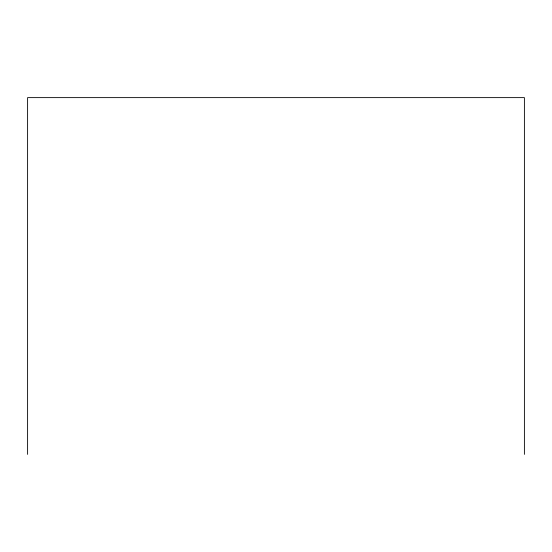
<?xml version="1.0" encoding="UTF-8"?>
<svg xmlns="http://www.w3.org/2000/svg" width="552" height="552" viewBox="0 0 552 552"><rect width="100%" height="100%" fill="white"/><g stroke="black" fill="none" stroke-linecap="round" stroke-linejoin="round"><path stroke-width="0.83" d="M524.4 454.379L524.4 97.621L27.6 97.621L27.6 454.379"/></g></svg>
